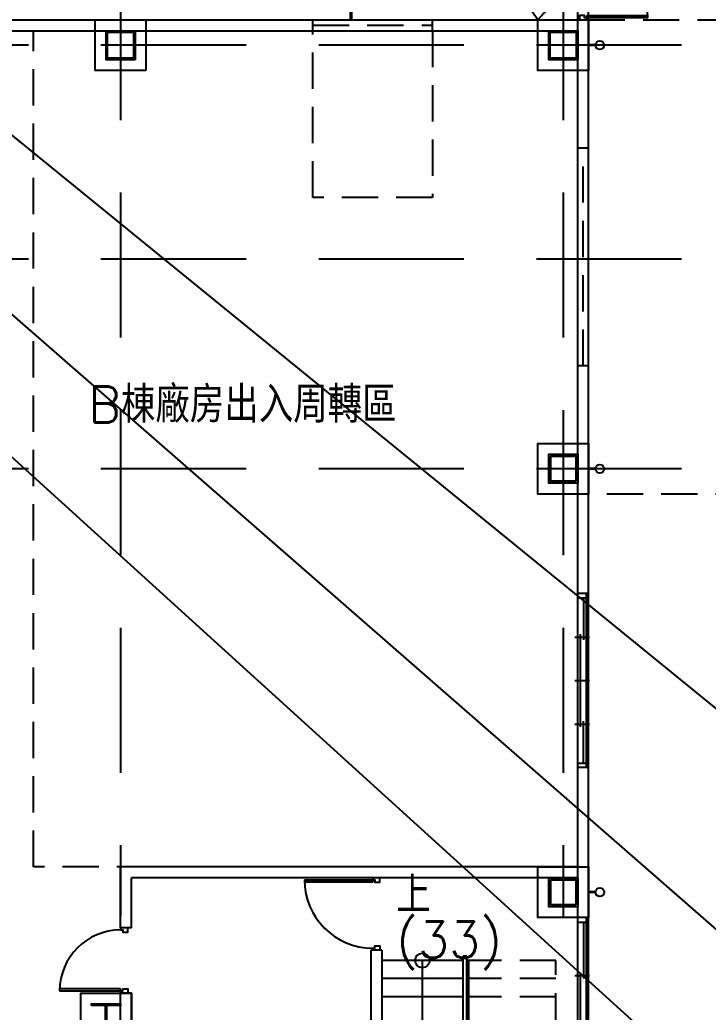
# Model space of a CAD drawing. Extents: x 0 to 210250, y -124674 to 148500.
# Drawn here: x 86746 to 96231, y 61678 to 75361 of the extents above; entities that cross this region are included whole.
import ezdxf

# ---------------------------------------------------------------- set-up
doc = ezdxf.new("R2010")
doc.units = 0
doc.header["$LTSCALE"] = 400
for name, pattern in [('CEN', [17, 15, -1, 0, -1]), ('DASHED', [0.75, 0.5, -0.25]), ('HIDDEN', [9.525, 6.35, -3.175]), ('HIDDEN2', [0.1875, 0.125, -0.0625]), ('HIDDENX2', [0.75, 0.5, -0.25])]:
    doc.linetypes.add(name, pattern=pattern)
doc.layers.get('0').update_dxf_attribs({"linetype": 'CONTINUOUS'})
doc.layers.get('DEFPOINTS').update_dxf_attribs({"linetype": 'CONTINUOUS'})
for name, color, linetype in [('10', 10, 'CONTINUOUS'), ('CENTER', 6, 'CEN'), ('COLUMN', 1, 'CONTINUOUS'), ('DE-DOOR', 5, 'CONTINUOUS'), ('DIM', 2, 'CONTINUOUS'), ('DOOR', 3, 'CONTINUOUS'), ('PAINT', 3, 'CONTINUOUS'), ('STAIR', 3, 'CONTINUOUS'), ('TEXT', 3, 'CONTINUOUS'), ('WALL', 2, 'CONTINUOUS'), ('WINDOW', 3, 'CONTINUOUS'), ('WINDOWP', 4, 'CONTINUOUS'), ('欄杆', 30, 'CONTINUOUS')]:
    doc.layers.add(name, color=color, linetype=linetype)
doc.styles.add('AEH', font='SIMPLEX', dxfattribs={"bigfont": 'AE.SHX'})
doc.styles.add('CHINESET', font='romans.shx', dxfattribs={"bigfont": 'chineset.shx'})
doc.styles.get("Standard").update_dxf_attribs({"font": 'ISOCP.SHX', "bigfont": 'CHINESET.SHX'})
doc.dimstyles.new('AM_ISO$7', dxfattribs={"dimscale": 300, "dimtxt": 3.5, "dimasz": 3.5, "dimexe": 1, "dimexo": 1, "dimgap": 1.5, "dimtad": 1, "dimdsep": 46, "dimtxsty": 'Standard', "dimcen": 0, "dimclrd": 256, "dimclre": 256, "dimclrt": 256, "dimadec": 0, "dimazin": 2, "dimtp": 0.1, "dimtm": 0.1, "dimtfac": 0.71, "dimtmove": 0, "dimatfit": 3, "dimfxl": 0, "dimlwd": -1, "dimlwe": -1, "dimarcsym": 0})

# ---------------------------------------------------------------- blocks, each defined once
blk = doc.blocks.new('*U175')
at = {"layer": 'WALL', "linetype": 'Continuous'}
for p, q in [((7.5, 120), (-7.5, 120)), ((7.5, -120), (-7.5, -120))]:
    blk.add_line(p, q, dxfattribs=at)
at = {"layer": 'WINDOW', "linetype": 'Continuous'}
for p, q in [((-7.5, 114), (4.5, 114)), ((0.5, 114), (0.5, 56)), ((4.5, -120), (4.5, 120)), ((-11.5, 60), (8.5, 60)), ((-3.5, -64), (-3.5, 64)), ((-11.5, 0), (8.5, 0)), ((-11.5, -60), (8.5, -60)), ((0.5, -114), (0.5, -56)), ((-7.5, -114), (4.5, -114))]:
    blk.add_line(p, q, dxfattribs=at)
at = {"layer": 'WINDOWP', "linetype": 'Continuous'}
for p, q in [((-7.5, -120), (-7.5, 120)), ((7.5, -120), (7.5, 120))]:
    blk.add_line(p, q, dxfattribs=at)
blk = doc.blocks.new('*U176')
at = {"layer": 'DE-DOOR', "linetype": 'Continuous'}
for points in [[(5, 45), (5, 42), (2, 42), (2, 39), (-5, 39), (-5, 45)], [(5, -45), (5, -42), (2, -42), (2, -39), (-5, -39), (-5, -45)]]:
    blk.add_lwpolyline(points, close=True, dxfattribs=at)
at = {"layer": 'DOOR', "linetype": 'Continuous'}
for p, q in [((-7.5, -45), (-7.5, 45)), ((7.5, -39), (7.5, 45)), ((5, -42), (5, -39)), ((5, -39), (89, -39)), ((89, -42), (5, -42)), ((7.5, -45), (7.5, -42))]:
    blk.add_line(p, q, dxfattribs=at)
blk.add_arc((5, -42), 84, 0, 90, dxfattribs=at)
at = {"layer": 'WALL', "linetype": 'Continuous'}
for p, q in [((-7.5, 45), (7.5, 45)), ((-7.5, -45), (7.5, -45))]:
    blk.add_line(p, q, dxfattribs=at)
blk = doc.blocks.new('*U178')
at = {"layer": 'WALL', "linetype": 'Continuous'}
for p, q in [((7.5, 150), (-7.5, 150)), ((7.5, -150), (-7.5, -150))]:
    blk.add_line(p, q, dxfattribs=at)
at = {"layer": 'WINDOW', "linetype": 'Continuous'}
for p, q in [((-7.5, -150), (-7.5, 150)), ((7.5, -150), (7.5, 150))]:
    blk.add_line(p, q, dxfattribs=at)
at = {"layer": 'WINDOW', "linetype": 'HIDDEN2'}
blk.add_line((0, -150), (0, 150), dxfattribs=at)
blk = doc.blocks.new('*U177')
at = {"layer": 'WALL', "linetype": 'Continuous'}
for p, q in [((-82.5, -7.5), (-82.5, 7.5)), ((82.5, -7.5), (82.5, 7.5))]:
    blk.add_line(p, q, dxfattribs=at)
at = {"layer": 'WINDOW', "linetype": 'Continuous'}
for p, q in [((-82.5, 7.5), (82.5, 7.5)), ((-82.5, -7.5), (82.5, -7.5))]:
    blk.add_line(p, q, dxfattribs=at)
at = {"layer": 'WINDOW', "linetype": 'HIDDEN2'}
blk.add_line((-82.5, 0), (82.5, 0), dxfattribs=at)
blk = doc.blocks.new('*U188')
at = {"layer": 'DE-DOOR', "linetype": 'Continuous'}
for points in [[(-5, 50), (-5, 47), (-2, 47), (-2, 44), (5, 44), (5, 50)], [(-5, -50), (-5, -47), (-2, -47), (-2, -44), (5, -44), (5, -50)]]:
    blk.add_lwpolyline(points, close=True, dxfattribs=at)
at = {"layer": 'DOOR', "linetype": 'Continuous'}
for p, q in [((-99, 47), (-5, 47)), ((-5, 44), (-99, 44)), ((-5, 47), (-5, 44))]:
    blk.add_line(p, q, dxfattribs=at)
blk.add_arc((-5, 47), 94, 180, 270, dxfattribs=at)
at = {"layer": 'WALL', "linetype": 'Continuous'}
for p, q in [((7.5, 50), (-7.5, 50)), ((7.5, -50), (-7.5, -50))]:
    blk.add_line(p, q, dxfattribs=at)
blk = doc.blocks.new('*U190')
at = {"layer": 'WALL', "linetype": 'Continuous'}
for p, q in [((7.5, 80), (-7.5, 80)), ((7.5, -80), (-7.5, -80))]:
    blk.add_line(p, q, dxfattribs=at)
at = {"layer": 'WINDOW', "linetype": 'Continuous'}
for p, q in [((-7.5, 74), (4.5, 74)), ((0.5, 74), (0.5, -4)), ((4.5, -80), (4.5, 80)), ((-11.5, 0), (8.5, 0)), ((-3.5, -74), (-3.5, 4)), ((-7.5, -74), (4.5, -74))]:
    blk.add_line(p, q, dxfattribs=at)
at = {"layer": 'WINDOWP', "linetype": 'Continuous'}
for p, q in [((-7.5, -80), (-7.5, 80)), ((7.5, -80), (7.5, 80))]:
    blk.add_line(p, q, dxfattribs=at)
blk = doc.blocks.new('*U191')
at = {"layer": 'WALL', "linetype": 'Continuous'}
for p, q in [((-82.5, -7.5), (-82.5, 7.5)), ((82.5, -7.5), (82.5, 7.5))]:
    blk.add_line(p, q, dxfattribs=at)
at = {"layer": 'WINDOW', "linetype": 'Continuous'}
for p, q in [((-82.5, 7.5), (82.5, 7.5)), ((-82.5, -7.5), (82.5, -7.5))]:
    blk.add_line(p, q, dxfattribs=at)
at = {"layer": 'WINDOW', "linetype": 'HIDDEN2'}
blk.add_line((-82.5, 0), (82.5, 0), dxfattribs=at)
blk = doc.blocks.new('*U192')
at = {"layer": 'DE-DOOR', "linetype": 'Continuous'}
for points in [[(-7.5, 45), (-7.5, 42), (-4.5, 42), (-4.5, 39), (2.5, 39), (2.5, 45)], [(-7.5, -45), (-7.5, -42), (-4.5, -42), (-4.5, -39), (2.5, -39), (2.5, -45)]]:
    blk.add_lwpolyline(points, close=True, dxfattribs=at)
at = {"layer": 'DOOR', "linetype": 'Continuous'}
for p, q in [((-7.5, -39), (-91.5, -39)), ((-7.5, -42), (-7.5, -39)), ((-91.5, -42), (-7.5, -42))]:
    blk.add_line(p, q, dxfattribs=at)
blk.add_arc((-7.5, -42), 84, 90, 180, dxfattribs=at)
at = {"layer": 'WALL', "linetype": 'Continuous'}
for p, q in [((7.5, 45), (-7.5, 45)), ((7.5, -45), (-7.5, -45))]:
    blk.add_line(p, q, dxfattribs=at)
blk = doc.blocks.new('A$C12CB41ED')
at = {"layer": 'COLUMN', "color": 2, "linetype": 'Continuous'}
for points in [[(1210, 994), (1140, 994), (1140, 1064), (1210, 1064), (1210, 994)], [(580, 820), (510, 820), (510, 890), (580, 890), (580, 820)]]:
    blk.add_lwpolyline(points, dxfattribs=at)
at = {"layer": 'COLUMN', "linetype": 'Continuous'}
for points in [[(1195, 1009), (1155, 1009), (1155, 1049), (1195, 1049)], [(1192.2, 1011.8), (1157.8, 1011.8), (1157.8, 1046.2), (1192.2, 1046.2)]]:
    blk.add_lwpolyline(points, close=True, dxfattribs=at)
blk.add_lwpolyline([(525, 872.9), (525, 875), (565, 875), (565, 872.9), (545.6, 872.9), (545.6, 837.1), (565, 837.1), (565, 835), (525, 835), (525, 837.1), (544.3, 837.1), (544.3, 872.9), (525, 872.9)], dxfattribs=at)
at = {"layer": 'PAINT', "linetype": 'Continuous'}
for p, q in [((1219.5, 1029.5), (1210, 1029.5)), ((1219.5, 1028.5), (1210, 1028.5))]:
    blk.add_line(p, q, dxfattribs=at)
at = {"layer": 'PAINT', "linetype": 'HIDDEN2'}
blk.add_lwpolyline([(995, 2217), (995, 1987), (830, 1987), (830, 2217)], dxfattribs=at)
at = {"layer": 'PAINT', "linetype": 'Continuous'}
blk.add_circle((1225.5, 1029), 6, dxfattribs=at)
at = {"layer": 'STAIR', "linetype": 'Continuous'}
for p, q in [((1037, 935), (925, 935)), ((981, 610), (981, 935)), ((1037, 608.3), (1037, 941)), ((1042, 941), (1037, 941)), ((1042, 609.4), (1042, 941)), ((1045, 935), (1042, 935)), ((1045, 610), (1045, 935)), ((1037, 910), (925, 910)), ((1045, 910), (1042, 910)), ((1037, 885), (925, 885)), ((1045, 885), (1042, 885))]:
    blk.add_line(p, q, dxfattribs=at)
at = {"layer": 'STAIR', "color": 5, "linetype": 'HIDDEN2'}
for p, q in [((1165, 935), (1045, 935)), ((1165, 465), (1165, 935)), ((1165, 910), (1045, 910)), ((1165, 885), (1045, 885))]:
    blk.add_line(p, q, dxfattribs=at)
at = {"layer": 'STAIR', "linetype": 'Continuous'}
blk.add_circle((981, 935), 10, dxfattribs=at)
at = {"layer": 'WALL', "linetype": 'Continuous'}
for p, q in [((1195, 1064), (565, 1064)), ((565, 980), (565, 1064)), ((1195, 1049), (580, 1049)), ((580, 980), (580, 1049)), ((910, 949), (910, 465)), ((925, 949), (925, 465)), ((565, 835), (565, 890)), ((580, 835), (580, 890))]:
    blk.add_line(p, q, dxfattribs=at)
at = {"layer": 'DOOR', "linetype": 'Continuous'}
for name, p in [('*U188', (917.5, 999)), ('*U192', (572.5, 935))]:
    blk.add_blockref(name, p, dxfattribs=at)
at = {"layer": 'WINDOW', "linetype": 'Continuous'}
for name, p in [('*U191', (912.5, 2224.5)), ('*U190', (1202.5, 914))]:
    blk.add_blockref(name, p, dxfattribs=at)
at = {"layer": 'TEXT', "style": 'AEH', "width": 1}
for s, p in [('上', (944.9, 1000.3)), ('(33)', (944.9, 938.6))]:
    blk.add_text(s, height=50, dxfattribs=at).set_placement(p)
blk = doc.blocks.new('A$C69EB054D')
at = {"layer": 'CENTER', "linetype": 'HIDDENX2'}
for p, q in [((6198, 4191.3), (6198, 1093.6)), ((6808, 4191.3), (6808, 1093.6)), ((7571, 2294.5), (612.2, 2294.5)), ((7571, 1999.5), (612.2, 1999.5)), ((7571, 1710.5), (612.2, 1710.5))]:
    blk.add_line(p, q, dxfattribs=at)
at = {"layer": 'COLUMN', "color": 2, "linetype": 'Continuous'}
for points in [[(6233, 2259.5), (6163, 2259.5), (6163, 2329.5), (6233, 2329.5), (6233, 2259.5)], [(6843, 2259.5), (6773, 2259.5), (6773, 2329.5), (6843, 2329.5), (6843, 2259.5)], [(6843, 1675.5), (6773, 1675.5), (6773, 1745.5), (6843, 1745.5), (6843, 1675.5)]]:
    blk.add_lwpolyline(points, dxfattribs=at)
at = {"layer": 'COLUMN', "linetype": 'Continuous'}
for points in [[(6218, 2274.5), (6178, 2274.5), (6178, 2314.5), (6218, 2314.5)], [(6216, 2276.5), (6180, 2276.5), (6180, 2312.5), (6216, 2312.5)], [(6828, 2274.5), (6788, 2274.5), (6788, 2314.5), (6828, 2314.5)], [(6826, 2276.5), (6790, 2276.5), (6790, 2312.5), (6826, 2312.5)], [(6828, 1690.5), (6788, 1690.5), (6788, 1730.5), (6828, 1730.5)], [(6825.2, 1693.3), (6790.8, 1693.3), (6790.8, 1727.7), (6825.2, 1727.7)]]:
    blk.add_lwpolyline(points, close=True, dxfattribs=at)
at = {"layer": 'DEFPOINTS', "color": 3, "linetype": 'DASHED'}
blk.add_line((6773, 2329.5), (6233, 3099.5), dxfattribs=at)
at = {"layer": 'PAINT', "linetype": 'Continuous'}
for p, q in [((6852.6, 2295), (6843, 2295)), ((6852.6, 2294), (6843, 2294)), ((6852.6, 1711), (6843, 1711)), ((6852.6, 1710), (6843, 1710))]:
    blk.add_line(p, q, dxfattribs=at)
at = {"layer": 'PAINT', "linetype": 'HIDDEN2'}
for points in [[(6843, 2329.5), (7443, 2329.5), (7443, 1675.5), (6843, 1675.5)], [(6543, 1161.5), (6078, 1161.5), (6078, 2314.5)], [(6628, 2314.5), (6628, 2084.5), (6463, 2084.5), (6463, 2314.5)]]:
    blk.add_lwpolyline(points, dxfattribs=at)
at = {"layer": 'PAINT', "linetype": 'Continuous'}
for centre in [(6858.5, 2294.5), (6858.5, 1710.5)]:
    blk.add_circle(centre, 6, dxfattribs=at)
at = {"layer": 'WALL', "linetype": 'Continuous'}
for p, q in [((5941, 2329.5), (6463, 2329.5)), ((6628, 2329.5), (6828, 2329.5)), ((6828, 2152.5), (6828, 2329.5)), ((6843, 2152.5), (6843, 2329.5)), ((5941, 2314.5), (6463, 2314.5)), ((6628, 2314.5), (6828, 2314.5)), ((6828, 1538.5), (6828, 1852.5)), ((6843, 1538.5), (6843, 1852.5)), ((6828, 1091.5), (6828, 1298.5)), ((6843, 1091.5), (6843, 1298.5))]:
    blk.add_line(p, q, dxfattribs=at)
blk.add_blockref('A$C12CB41ED', (5633, 97.5))
at = {"layer": 'DOOR', "linetype": 'Continuous'}
blk.add_blockref('*U176', (6835.5, 2374.5), dxfattribs=at)
at = {"layer": 'WINDOW', "linetype": 'Continuous'}
for name, p in [('*U177', (6545.5, 2322)), ('*U178', (6835.5, 2002.5)), ('*U175', (6835.5, 1418.5))]:
    blk.add_blockref(name, p, dxfattribs=at)
at = {"layer": 'DEFPOINTS', "color": 3, "style": 'AEH', "width": 1}
blk.add_text('B棟廠房出入周轉區', height=50, dxfattribs=at).set_placement((6153.4, 1774.1))

msp = doc.modelspace()

# ---------------------------------------------------------------- linework, layer by layer
at = {"layer": '欄杆', "linetype": 'HIDDEN', "ltscale": 15, "const_width": 50}
msp.add_lwpolyline([(91309.409, 75661.291), (91309.409, 75661.291), (91309.409, 75361.291)], dxfattribs=at)

# ---------------------------------------------------------------- block references
at = {"xscale": 10, "yscale": 10, "zscale": 10}
msp.add_blockref('A$C69EB054D', (26154.053, 52065.858), dxfattribs=at)

# ---------------------------------------------------------------- leaders
at = {"layer": '10'}
msp.add_leader([(93884.409, 75361.291), (97849.025, 79766.592), (115090.733, 79766.592)], dimstyle='AM_ISO$7', override={"dimscale": 250, "dimtxt": 3, "dimasz": 3, "dimgap": 1, "dimtad": 1, "dimtxsty": 'CHINESET', "dimclrt": 256, "dimtdec": 2}, dxfattribs=at)
at = {"layer": 'DIM'}
for points in [[(84347.454, 75361.291), (98262.941, 86191.814), (103302.476, 86191.814)], [(84509.409, 75499.308), (97387.512, 65009.218), (106647.17, 65009.218)], [(84714.909, 72973.29), (97387.512, 61900.88), (107403.444, 61900.88)], [(84509.409, 71258.262), (97387.512, 59566.546), (106245.554, 59566.546)]]:
    msp.add_leader(points, dimstyle='AM_ISO$7', override={"dimscale": 250, "dimtxt": 3, "dimasz": 3, "dimgap": 1, "dimtad": 1, "dimtxsty": 'CHINESET', "dimclrt": 256, "dimtdec": 2}, dxfattribs=at)

doc.saveas('drawing.dxf')
